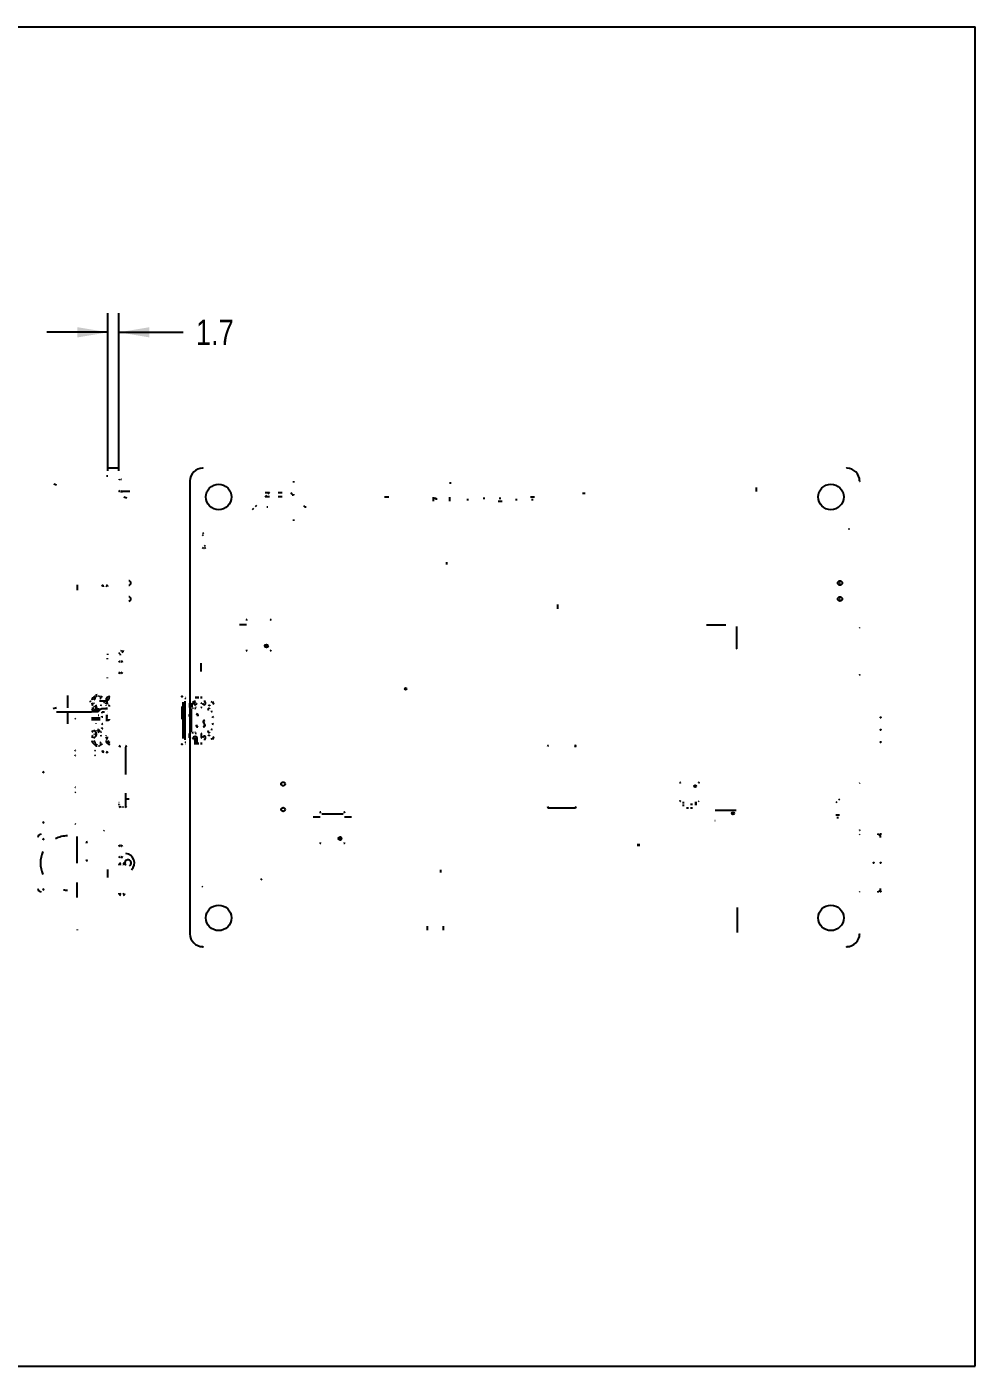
# Model space of a CAD drawing. Header units: millimetres. Extents: x 0 to 297, y 0 to 210.
# Drawn here: x 148.3 to 297, y 0 to 210 of the extents above; entities that cross this region are included whole.
import ezdxf

# ---------------------------------------------------------------- set-up
doc = ezdxf.new("R2010")
doc.units = ezdxf.units.MM
doc.header["$LTSCALE"] = 16.335
doc.layers.get('0').update_dxf_attribs({"linetype": 'CONTINUOUS'})
doc.layers.add('1', color=7, linetype='CONTINUOUS')
doc.layers.add('3_ALL_AXES', color=7, linetype='CONTINUOUS')
doc.styles.get("Standard").update_dxf_attribs({"font": 'txt', "width": 0.8})
doc.dimstyles.new('DIMSTYLE_1', dxfattribs={"dimtxt": 4, "dimasz": 4.8, "dimexe": 3, "dimexo": 1.6, "dimgap": 2, "dimtad": 0, "dimtih": 1, "dimtoh": 1, "dimdsep": 46, "dimtxsty": 'Standard', "dimblk": '_FILLED', "dimblk1": '_FILLED', "dimblk2": '_FILLED', "dimcen": 0.09, "dimadec": 0, "dimazin": 0, "dimtp": 0.1, "dimtm": 0.1, "dimtfac": 1, "dimtofl": 0, "dimtmove": 0, "dimatfit": 3, "dimldrblk": '_FILLED', "dimfxl": 1, "dimtolj": 1, "dimarcsym": 0})

# ---------------------------------------------------------------- blocks, each defined once
blk = doc.blocks.new('_FILLED')
at = {"color": 0, "linetype": 'ByBlock'}
blk.add_solid([(0, 0), (-1, 0.167), (-1, -0.167)], dxfattribs=at)
blk = doc.blocks.new('*D1')
at = {"color": 2, "linetype": 'Continuous'}
for p, q in [((161.02, 140.39), (161.02, 165.1)), ((162.72, 140.39), (162.72, 165.1)), ((161.02, 162.1), (151.42, 162.1)), ((162.72, 162.1), (172.8, 162.1))]:
    blk.add_line(p, q, dxfattribs=at)
at = {"color": 2, "linetype": 'Continuous', "xscale": 4.8, "yscale": 4.8, "zscale": 4.8}
blk.add_blockref('_FILLED', (161.02, 162.1), dxfattribs=at)
at = {"color": 2, "linetype": 'Continuous', "xscale": 4.8, "yscale": 4.8, "zscale": 4.8, "rotation": 180}
blk.add_blockref('_FILLED', (162.72, 162.1), dxfattribs=at)
at = {"color": 2, "linetype": 'Continuous', "insert": (174.8, 164.1), "char_height": 4, "width": 9.6, "attachment_point": 1, "line_spacing_factor": 0.9}
blk.add_mtext('1.7', dxfattribs=at)

msp = doc.modelspace()

# ---------------------------------------------------------------- linework, layer by layer
at = {"color": 7, "linetype": 'Continuous'}
for p, q in [((0, 210), (297, 210)), ((297, 0), (297, 210)), ((161.018, 139.536), (160.768, 139.536)), ((190.104, 138.748), (190.104, 138.548)), ((185.684, 136.968), (186.324, 136.968)), ((185.684, 136.328), (185.904, 136.548)), ((186.324, 136.968), (186.104, 136.748)), ((187.684, 136.968), (188.324, 136.968)), ((189.684, 136.968), (189.904, 136.748)), ((190.104, 136.548), (189.904, 136.548)), ((190.104, 136.748), (190.104, 136.548)), ((183.684, 134.328), (183.904, 134.548)), ((184.324, 134.968), (184.104, 134.748)), ((186.324, 136.328), (185.684, 136.328)), ((185.904, 134.748), (186.104, 134.748)), ((188.324, 136.328), (187.684, 136.328)), ((191.684, 134.968), (191.904, 134.748)), ((191.904, 134.748), (192.104, 134.748)), ((190.104, 132.748), (190.104, 132.548)), ((152.956, 103.248), (152.448, 103.057)), ((152.956, 102.608), (158.448, 102.608)), ((155.818, 101.348), (155.798, 101.348)), ((158.448, 101.658), (159.768, 101.658)), ((158.448, 101.404), (159.768, 101.404)), ((160.968, 101.912), (160.988, 101.912)), ((160.968, 101.721), (160.988, 101.721)), ((161.018, 101.679), (160.968, 101.679)), ((160.988, 101.594), (160.968, 101.594)), ((160.988, 102.608), (161.018, 102.608)), ((176.742, 98.844), (176.752, 98.844)), ((162.763, 88.309), (162.718, 88.309)), ((164.348, 88.909), (163.913, 88.909)), ((275.294, 88.479), (275.124, 88.309)), ((275.724, 88.909), (275.554, 88.739)), ((275.724, 86.409), (275.124, 86.409)), ((275.554, 85.979), (275.294, 85.979)), ((161.018, 76.648), (161.018, 77.873)), ((184.934, 76.468), (185.154, 76.248)), ((175.749, 75.283), (175.859, 75.173)), ((0, 0), (297, 0))]:
    msp.add_line(p, q, dxfattribs=at)
at = {"color": 6, "linetype": 'Continuous'}
for p, q in [((173.231, 104.994), (173.231, 105.005)), ((158.808, 103.119), (158.508, 103.119)), ((159.158, 103.132), (159.014, 103.031)), ((159.116, 102.963), (159.122, 102.964)), ((159.438, 103.069), (159.158, 103.069)), ((160.958, 103.044), (159.978, 103.044)), ((160.447, 104.101), (160.328, 104.019)), ((160.958, 103.144), (160.678, 103.144)), ((172.642, 101.469), (172.642, 103.444)), ((172.79, 98.394), (172.79, 104.094)), ((172.79, 101.469), (172.79, 103.444)), ((173.068, 104.294), (173.068, 98.194)), ((173.075, 101.269), (173.075, 103.644)), ((173.815, 103.944), (173.815, 103.294)), ((173.922, 103.294), (173.922, 103.944)), ((174.152, 103.944), (174.152, 103.294)), ((174.842, 104.704), (174.842, 104.994)), ((175.142, 104.694), (175.142, 104.994)), ((175.642, 104.994), (175.642, 104.694)), ((158.508, 102.644), (159.378, 102.644)), ((159.158, 102.869), (159.438, 102.869)), ((159.19, 101.644), (159.206, 101.644)), ((159.358, 101.594), (159.488, 101.594)), ((159.458, 102.094), (159.588, 102.094)), ((160.072, 102.394), (160.033, 102.394)), ((160.469, 102.544), (160.182, 102.544)), ((160.678, 102.847), (160.658, 102.847)), ((160.658, 101.977), (160.958, 101.977)), ((160.958, 101.938), (160.658, 101.938)), ((160.958, 101.863), (160.658, 101.863)), ((160.658, 101.658), (160.958, 101.658)), ((161.109, 101.269), (160.658, 101.269)), ((161.109, 101.219), (160.658, 101.219)), ((160.678, 102.019), (161.008, 102.019)), ((173.075, 98.844), (173.075, 101.219)), ((174.007, 101.624), (173.844, 101.829)), ((174.042, 102.869), (174.042, 99.619)), ((176.139, 100.658), (175.976, 100.863)), ((173.772, 99.194), (173.772, 98.544)), ((173.922, 98.544), (173.922, 99.194)), ((174.292, 99.269), (174.292, 99.194)), ((175.692, 98.644), (175.692, 99.094)), ((174.292, 98.544), (174.292, 98.469)), ((174.642, 98.134), (174.642, 97.494)), ((174.842, 97.494), (174.842, 97.784)), ((174.942, 98.534), (174.942, 97.494)), ((175.142, 97.494), (175.142, 97.794)), ((175.642, 97.794), (175.642, 97.494))]:
    msp.add_line(p, q, dxfattribs=at)
at = {"color": 7, "linetype": 'Continuous'}
msp.add_circle((174.692, 98.534), 0.25, dxfattribs=at)
at = {"color": 6, "linetype": 'Continuous'}
for centre, radius, start, end in [((173.242, 105.054), 0.05, 235.27522, 257.4775), ((159.108, 104.404), 0.6, 100.47531, 180), ((158.908, 103.994), 0.4, 180, 225.82267), ((159.108, 103.943), 0.6, 180, 215), ((158.908, 102.794), 0.4, 134.17733, 180), ((159.108, 104.404), 0.3, 90, 180), ((158.908, 103.994), 0.1, 180, 225.82267), ((158.808, 103.394), 0.1, 314.17733, 45.82267), ((159.158, 102.819), 0.15, 90, 180), ((158.808, 103.394), 0.4, 314.17733, 45.82267), ((159.158, 102.819), 0.25, 90, 104.00794), ((159.438, 102.819), 0.25, 0, 90), ((159.438, 102.819), 0.15, 0, 90), ((159.756, 104.404), 0.3, 45.74406, 90), ((159.756, 104.404), 0.6, 45.74406, 79.52469), ((159.978, 103.544), 0.1, 90, 180), ((159.978, 103.144), 0.1, 180, 270), ((160.708, 103.87), 0.05, 153.43495, 180), ((160.658, 103.983), 0.05, 333.43495, 360), ((161.308, 104.394), 0.6, 90, 180), ((160.728, 104.469), 0.2, 0, 90), ((160.358, 103.817), 0.6, 0, 45.74406), ((161.008, 103.799), 0.05, 153.43495, 180), ((160.958, 103.923), 0.05, 333.43495, 360), ((161.308, 104.394), 0.3, 90, 180), ((173.242, 105.054), 0.35, 235.27522, 270), ((174.142, 102.869), 0.1, 90, 180), ((174.392, 104.019), 0.1, 90, 180), ((174.392, 103.219), 0.1, 180, 270), ((174.692, 103.954), 0.25, 126.8699, 360), ((174.392, 104.354), 0.25, 306.8699, 360), ((174.642, 104.019), 0.1, 7.18075, 90), ((174.642, 103.219), 0.1, 270, 352.81924), ((174.84, 104.044), 0.1, 187.18076, 270), ((174.84, 103.194), 0.1, 90, 172.81925), ((175.592, 103.844), 0.1, 0, 90), ((175.592, 103.394), 0.1, 270, 360), ((176.092, 103.954), 0.25, 180, 53.1301), ((176.392, 104.354), 0.25, 180, 233.1301), ((176.642, 103.069), 0.1, 270, 360), ((176.842, 103.694), 0.1, 180, 270), ((176.842, 103.044), 0.1, 90, 180), ((176.842, 102.847), 0.1, 129.80557, 180), ((176.942, 103.494), 0.1, 0, 90), ((176.942, 103.244), 0.1, 270, 360), ((177.342, 104.044), 0.1, 90, 180), ((177.642, 104.069), 0.2, 180, 270), ((177.462, 104.044), 0.1, 0, 90), ((158.908, 102.794), 0.1, 134.17733, 180), ((159.158, 102.819), 0.25, 166.59836, 180), ((159.158, 102.819), 0.05, 90, 180), ((159.438, 102.819), 0.05, 30, 90), ((173.992, 102.019), 0.25, 90, 218.57521), ((173.772, 101.509), 0.24, 270, 38.57521), ((174.032, 101.979), 0.24, 90, 218.57521), ((173.812, 101.469), 0.25, 270, 38.57521), ((174.852, 101.979), 0.24, 350.33908, 90), ((174.892, 102.019), 0.25, 350.33908, 90), ((176.172, 101.019), 0.25, 90, 218.57521), ((176.212, 100.979), 0.24, 90, 218.57521), ((177.342, 102.744), 0.1, 180, 270), ((177.542, 101.644), 0.2, 90, 180), ((177.542, 100.844), 0.2, 180, 270), ((158.908, 99.694), 0.4, 180, 225.82267), ((159.108, 98.544), 0.6, 145, 180), ((158.908, 98.494), 0.4, 134.17733, 180), ((158.908, 99.694), 0.1, 180, 225.82267), ((158.808, 99.094), 0.1, 314.17733, 45.82267), ((159.158, 99.669), 0.25, 180, 193.40164), ((159.158, 99.669), 0.15, 180, 270), ((158.808, 99.094), 0.4, 314.17733, 45.82267), ((159.158, 99.669), 0.25, 255.99206, 270), ((159.158, 99.669), 0.05, 180, 270), ((158.978, 100.859), 0.233, 328.85112, 331.41305), ((159.438, 99.669), 0.25, 270, 360), ((159.438, 99.669), 0.15, 270, 360), ((159.438, 99.669), 0.05, 270, 330), ((159.978, 99.344), 0.1, 90, 180), ((159.978, 98.944), 0.1, 180, 270), ((174.142, 99.619), 0.1, 180, 270), ((174.392, 99.269), 0.1, 90, 180), ((174.642, 99.269), 0.1, 7.18075, 90), ((174.84, 99.294), 0.1, 187.18076, 270), ((175.092, 100.469), 0.25, 170.33908, 270), ((175.132, 100.509), 0.24, 170.33908, 270), ((175.592, 99.094), 0.1, 0, 90), ((176.092, 98.534), 0.25, 306.8699, 180), ((175.952, 100.509), 0.24, 270, 38.57521), ((175.992, 100.469), 0.25, 270, 38.57521), ((176.642, 99.419), 0.1, 0, 90), ((176.842, 99.64), 0.1, 180, 230.19443), ((176.842, 99.444), 0.1, 180, 270), ((176.842, 98.794), 0.1, 90, 180), ((176.942, 99.244), 0.1, 0, 90), ((176.942, 98.994), 0.1, 270, 360), ((177.342, 99.744), 0.1, 90, 180), ((159.108, 98.084), 0.6, 180, 270), ((158.908, 98.494), 0.1, 134.17733, 180), ((159.108, 98.084), 0.3, 180, 270), ((159.756, 98.084), 0.3, 270, 314.25594), ((159.756, 98.084), 0.6, 270, 314.25594), ((160.708, 98.617), 0.05, 180, 206.56505), ((160.658, 98.504), 0.05, 0, 26.56505), ((161.308, 98.094), 0.6, 180, 270), ((160.728, 98.019), 0.2, 270, 360), ((160.358, 98.67), 0.6, 314.25594, 360), ((161.008, 98.688), 0.05, 180, 206.56505), ((160.958, 98.564), 0.05, 0, 26.56505), ((161.308, 98.094), 0.3, 180, 270), ((173.242, 97.434), 0.35, 90, 124.72478), ((173.242, 97.434), 0.05, 90, 124.72478), ((174.392, 98.469), 0.1, 180, 270), ((174.392, 98.134), 0.25, 0, 53.1301), ((174.642, 98.469), 0.1, 270, 352.81924), ((174.84, 98.444), 0.1, 90, 172.81925), ((175.592, 98.644), 0.1, 270, 360), ((176.392, 98.134), 0.25, 126.8699, 180), ((177.342, 98.444), 0.1, 180, 270), ((177.642, 98.419), 0.2, 90, 180), ((177.462, 98.444), 0.1, 270, 360)]:
    msp.add_arc(centre, radius, start, end, dxfattribs=at)
at = {"color": 7, "linetype": 'Continuous'}
for centre, start, end in [((155.918, 101.429), 90, 180), ((155.918, 96.629), 180, 270), ((155.918, 95.659), 90, 180), ((158.935, 96.629), 270, 326.17515), ((158.935, 95.659), 33.82485, 90), ((155.918, 90.859), 180, 270)]:
    msp.add_arc(centre, 0.1, start, end, dxfattribs=at)
at = {"color": 6, "linetype": 'Continuous'}
for points, knots in [([(159.128, 105.176), (159.128, 105.186), (159.133, 105.208), (159.155, 105.236), (159.187, 105.259), (159.229, 105.277), (159.277, 105.288), (159.311, 105.29), (159.328, 105.29)], [0, 0, 0, 0, 0.1211533, 0.2567568, 0.4144505, 0.5944852, 0.7922057, 1, 1, 1, 1]), ([(159.328, 105.044), (159.311, 105.044), (159.277, 105.041), (159.229, 105.03), (159.187, 105.012), (159.155, 104.989), (159.133, 104.961), (159.128, 104.94), (159.128, 104.93)], [0, 0, 0, 0, 0.207779, 0.405492, 0.5855267, 0.7432257, 0.8788374, 1, 1, 1, 1]), ([(159.708, 104.93), (159.708, 104.94), (159.702, 104.962), (159.68, 104.99), (159.648, 105.013), (159.607, 105.03), (159.559, 105.041), (159.526, 105.044), (159.508, 105.044)], [0, 0, 0, 0, 0.1271606, 0.2614343, 0.4179863, 0.5955437, 0.7870711, 1, 1, 1, 1]), ([(158.258, 104.094), (158.258, 104.11), (158.261, 104.142), (158.269, 104.19), (158.284, 104.232), (158.304, 104.267), (158.33, 104.287), (158.348, 104.294), (158.357, 104.294)], [0, 0, 0, 0, 0.2004854, 0.4069371, 0.5998995, 0.7645874, 0.8939105, 1, 1, 1, 1]), ([(159.339, 102.644), (159.366, 102.644), (159.418, 102.651), (159.491, 102.682), (159.552, 102.729), (159.599, 102.791), (159.629, 102.864), (159.636, 102.917), (159.636, 102.944)], [0, 0, 0, 0, 0.171869, 0.334727, 0.4994472, 0.664364, 0.8272746, 1, 1, 1, 1]), ([(159.675, 102.944), (159.675, 102.917), (159.668, 102.864), (159.638, 102.791), (159.59, 102.729), (159.529, 102.681), (159.457, 102.651), (159.405, 102.644), (159.378, 102.644)], [0, 0, 0, 0, 0.173295, 0.3371352, 0.5022179, 0.6667673, 0.8286972, 1, 1, 1, 1]), ([(160.662, 103.644), (160.665, 103.639), (160.67, 103.63), (160.676, 103.618), (160.678, 103.61), (160.678, 103.607)], [0, 0, 0, 0, 0.4384967, 0.7681156, 1, 1, 1, 1]), ([(161.109, 103.644), (161.117, 103.644), (161.135, 103.637), (161.16, 103.618), (161.181, 103.584), (161.197, 103.542), (161.205, 103.493), (161.208, 103.46), (161.208, 103.444)], [0, 0, 0, 0, 0.1028816, 0.2292024, 0.3915572, 0.5843311, 0.7937187, 1, 1, 1, 1]), ([(160.182, 102.544), (160.168, 102.544), (160.142, 102.54), (160.105, 102.524), (160.075, 102.5), (160.051, 102.469), (160.037, 102.433), (160.033, 102.407), (160.033, 102.394)], [0, 0, 0, 0, 0.1742388, 0.3378632, 0.5022129, 0.6660918, 0.8279611, 1, 1, 1, 1]), ([(160.221, 101.744), (160.207, 101.744), (160.181, 101.747), (160.144, 101.763), (160.114, 101.787), (160.091, 101.818), (160.076, 101.854), (160.072, 101.88), (160.072, 101.894)], [0, 0, 0, 0, 0.1742388, 0.3378632, 0.5022129, 0.6660918, 0.8279611, 1, 1, 1, 1]), ([(160.848, 101.269), (160.857, 101.269), (160.877, 101.275), (160.901, 101.297), (160.921, 101.329), (160.936, 101.369), (160.945, 101.416), (160.947, 101.45), (160.947, 101.469)], [0, 0, 0, 0, 0.1153282, 0.2456098, 0.3981805, 0.5770401, 0.7714827, 1, 1, 1, 1]), ([(161.208, 101.469), (161.208, 101.452), (161.205, 101.42), (161.197, 101.372), (161.182, 101.33), (161.161, 101.295), (161.136, 101.275), (161.117, 101.269), (161.109, 101.269)], [0, 0, 0, 0, 0.2004786, 0.406924, 0.5998829, 0.7645715, 0.8939009, 1, 1, 1, 1]), ([(159.378, 99.844), (159.405, 99.844), (159.457, 99.836), (159.53, 99.805), (159.591, 99.758), (159.638, 99.696), (159.668, 99.623), (159.675, 99.57), (159.675, 99.544)], [0, 0, 0, 0, 0.171869, 0.334727, 0.4994472, 0.664364, 0.8272746, 1, 1, 1, 1]), ([(160.072, 100.594), (160.072, 100.607), (160.076, 100.634), (160.091, 100.671), (160.115, 100.701), (160.145, 100.725), (160.181, 100.74), (160.207, 100.744), (160.221, 100.744)], [0, 0, 0, 0, 0.1756829, 0.3402851, 0.5049835, 0.6684875, 0.8293786, 1, 1, 1, 1]), ([(160.221, 99.944), (160.207, 99.944), (160.181, 99.947), (160.144, 99.963), (160.114, 99.987), (160.091, 100.018), (160.076, 100.054), (160.072, 100.08), (160.072, 100.094)], [0, 0, 0, 0, 0.1742388, 0.3378632, 0.5022129, 0.6660918, 0.8279611, 1, 1, 1, 1]), ([(160.678, 98.88), (160.678, 98.877), (160.676, 98.869), (160.67, 98.857), (160.665, 98.848), (160.662, 98.844)], [0, 0, 0, 0, 0.236938, 0.5672647, 1, 1, 1, 1]), ([(159.128, 97.557), (159.128, 97.547), (159.133, 97.526), (159.155, 97.498), (159.187, 97.475), (159.229, 97.457), (159.277, 97.446), (159.311, 97.444), (159.328, 97.444)], [0, 0, 0, 0, 0.1211533, 0.2567568, 0.4144505, 0.5944852, 0.7922057, 1, 1, 1, 1]), ([(159.328, 97.197), (159.311, 97.197), (159.277, 97.199), (159.229, 97.21), (159.187, 97.228), (159.155, 97.251), (159.133, 97.279), (159.128, 97.301), (159.128, 97.311)], [0, 0, 0, 0, 0.207779, 0.405492, 0.5855267, 0.7432257, 0.8788374, 1, 1, 1, 1]), ([(159.708, 97.311), (159.708, 97.3), (159.702, 97.278), (159.68, 97.25), (159.648, 97.228), (159.607, 97.211), (159.559, 97.2), (159.526, 97.197), (159.508, 97.197)], [0, 0, 0, 0, 0.1271606, 0.2614343, 0.4179863, 0.5955437, 0.7870711, 1, 1, 1, 1])]:
    msp.add_open_spline(points, degree=3, knots=knots, dxfattribs=at)
for points in [[(158.811, 102.778), (158.889, 102.856), (159.045, 103.011), (159.201, 103.165), (159.278, 103.244)], [(159.278, 99.244), (159.201, 99.322), (159.045, 99.476), (158.889, 99.631), (158.811, 99.709)], [(158.811, 98.478), (158.889, 98.556), (159.045, 98.711), (159.201, 98.865), (159.278, 98.944)]]:
    msp.add_open_spline(points, degree=3, dxfattribs=at)
at = {"layer": '1', "color": 7, "linetype": 'Continuous'}
for p, q in [((162.718, 140.789), (161.018, 140.789)), ((173.874, 138.789), (173.874, 67.789)), ((214.745, 138.359), (214.745, 138.618)), ((152.532, 138.328), (152.956, 138.169)), ((162.756, 137.144), (162.728, 137.144)), ((164.418, 137.144), (163.196, 137.144)), ((235.859, 136.804), (235.409, 136.804)), ((262.644, 137.784), (262.644, 137.144)), ((163.988, 136.078), (163.48, 136.269)), ((205.034, 136.269), (204.394, 136.269)), ((212.014, 136.269), (212.014, 135.629)), ((212.205, 136.078), (212.464, 136.078)), ((212.464, 136.078), (212.464, 135.819)), ((214.554, 136.269), (214.554, 135.629)), ((217.544, 135.819), (217.285, 135.819)), ((219.825, 136.078), (220.084, 136.078)), ((222.174, 135.629), (222.814, 135.629)), ((222.365, 136.078), (222.624, 136.078)), ((225.164, 135.819), (224.905, 135.819)), ((227.894, 136.269), (227.254, 136.269)), ((227.704, 135.819), (227.445, 135.819)), ((175.824, 130.729), (175.994, 130.559)), ((175.824, 130.229), (175.994, 130.399)), ((277.179, 131.319), (277.179, 131.159)), ((175.824, 128.229), (175.994, 128.399)), ((176.154, 128.559), (176.324, 128.729)), ((176.154, 128.399), (176.324, 128.229)), ((214.143, 125.679), (214.143, 126.079)), ((156.236, 121.669), (156.236, 122.489)), ((231.517, 119.429), (231.517, 118.729)), ((181.664, 116.313), (182.75, 116.313)), ((254.89, 116.222), (257.89, 116.222)), ((259.64, 112.494), (259.64, 115.994)), ((259.531, 112.603), (259.64, 112.494)), ((160.929, 110.854), (160.929, 111.024)), ((175.618, 108.938), (175.618, 110.241)), ((160.929, 107.854), (160.929, 107.979)), ((154.718, 103.248), (154.718, 105.148)), ((161.018, 104.249), (159.698, 104.249)), ((154.718, 100.708), (154.718, 102.608)), ((160.988, 102.589), (161.018, 102.589)), ((161.018, 102.354), (160.988, 102.354)), ((161.018, 101.854), (160.988, 101.854)), ((161.018, 101.354), (160.988, 101.354)), ((163.752, 97.075), (163.752, 92.747)), ((163.752, 89.831), (163.752, 87.803)), ((251.382, 88.347), (251.082, 88.347)), ((253.332, 88.347), (253.032, 88.347)), ((193.215, 86.119), (194.302, 86.119)), ((194.557, 86.593), (197.874, 86.593)), ((198.129, 86.119), (199.215, 86.119)), ((230.114, 87.539), (234.214, 87.539)), ((251.082, 87.955), (251.382, 87.955)), ((251.732, 87.539), (252.032, 87.539)), ((252.382, 88.101), (252.682, 88.101)), ((252.382, 87.539), (252.682, 87.539)), ((253.032, 88.101), (253.332, 88.101)), ((253.332, 88.053), (253.032, 88.053)), ((256.22, 87.174), (259.52, 87.174)), ((256.22, 85.524), (256.19, 85.524)), ((156.122, 83.03), (156.122, 78.889)), ((244.425, 81.742), (243.975, 81.742)), ((243.975, 81.692), (244.425, 81.692)), ((213.16, 77.819), (213.16, 77.419)), ((156.122, 75.828), (156.122, 73.498)), ((259.654, 71.939), (259.654, 67.989)), ((156.218, 68.368), (156.218, 68.488)), ((211.104, 68.368), (211.104, 69.008)), ((213.604, 68.368), (213.604, 69.008))]:
    msp.add_line(p, q, dxfattribs=at)
for centre, radius in [((178.374, 136.289), 2), ((178.374, 136.288), 2), ((274.374, 136.289), 2), ((274.374, 136.288), 2), ((185.864, 112.928), 0.25), ((185.864, 112.928), 0.166), ((172.615, 105.003), 0.05), ((207.7, 106.199), 0.138), ((282.159, 101.718), 0.05), ((282.159, 99.788), 0.05), ((172.615, 97.503), 0.05), ((282.159, 97.858), 0.05), ((188.474, 91.289), 0.3), ((253.107, 90.939), 0.15), ((188.474, 87.289), 0.3), ((259.015, 86.669), 0.17), ((197.415, 82.734), 0.25), ((197.415, 82.734), 0.166), ((282.174, 83.438), 0.05), ((281.072, 78.938), 0.05), ((282.174, 78.938), 0.05), ((282.174, 74.438), 0.05), ((178.374, 70.289), 2), ((178.374, 70.288), 2), ((274.374, 70.289), 2), ((274.374, 70.288), 2)]:
    msp.add_circle(centre, radius, dxfattribs=at)
for centre, radius, start, end in [((175.874, 138.789), 2, 90, 180), ((175.874, 140.788), 0.05, 0, 179.03743), ((276.874, 140.788), 0.05, 0, 179.03743), ((276.874, 138.789), 2, 0, 90), ((160.768, 139.547), 0.25, 357.49678, 360), ((162.918, 139.081), 0.2, 180, 203.34167), ((162.918, 139.081), 0.05, 180, 263), ((163.068, 138.811), 0.2, 73.05363, 83), ((173.874, 138.788), 0.05, 85.87037, 179.03743), ((278.874, 138.788), 0.05, 270.35275, 360), ((162.918, 137.027), 0.2, 97, 161.85495), ((162.918, 137.027), 0.05, 97, 180), ((163.068, 137.297), 0.05, 277, 360), ((163.068, 137.297), 0.2, 277, 360), ((160.348, 122.199), 0.3, 104.70677, 170.40386), ((160.348, 122.199), 0.1, 90, 171.41688), ((160.718, 122.199), 0.1, 0, 90), ((160.718, 122.199), 0.3, 0, 75.29323), ((182.864, 116.928), 0.15, 90, 180), ((186.464, 116.928), 0.15, 0, 90), ((278.874, 115.838), 0.05, 270.35275, 360), ((160.718, 111.548), 0.3, 0, 28.1529), ((163.168, 111.472), 0.5, 132.11201, 154.30117), ((163.168, 111.472), 0.25, 132.11201, 180), ((162.928, 112.266), 0.25, 312.11201, 360), ((162.928, 112.266), 0.5, 312.11201, 357.85143), ((182.864, 112.328), 0.15, 180, 270), ((186.464, 112.328), 0.15, 270, 360), ((162.918, 110.616), 0.2, 180, 263), ((162.918, 110.616), 0.05, 180, 263), ((163.068, 110.346), 0.05, 0, 83), ((163.068, 110.346), 0.2, 0, 83), ((162.918, 108.563), 0.2, 97, 180), ((162.918, 108.563), 0.05, 97, 180), ((163.068, 108.833), 0.05, 277, 360), ((163.068, 108.833), 0.2, 277, 360), ((278.874, 108.438), 0.05, 270.35275, 360), ((162.963, 97.075), 0.2, 101.30993, 180), ((163.713, 97.075), 0.2, 0, 78.69007), ((230.114, 97.139), 0.2, 90, 180), ((234.214, 97.139), 0.2, 0, 90), ((160.368, 96.539), 0.29, 180, 270), ((160.368, 96.539), 0.2, 180, 270), ((160.729, 96.089), 0.25, 7, 90), ((160.729, 96.089), 0.16, 7, 90), ((151.018, 92.998), 0.2, 90, 180), ((250.807, 91.439), 0.1, 90, 180), ((253.607, 91.439), 0.1, 0, 90), ((278.874, 91.488), 0.05, 270.35275, 360), ((155.918, 89.889), 0.1, 90, 180), ((250.807, 88.639), 0.1, 180, 270), ((253.607, 88.639), 0.1, 270, 360), ((162.968, 87.963), 0.25, 145.09333, 180), ((162.963, 87.803), 0.2, 180, 258.69007), ((163.713, 87.803), 0.2, 281.30993, 360), ((194.415, 86.734), 0.15, 90, 180), ((198.015, 86.734), 0.15, 0, 90), ((230.114, 87.739), 0.2, 180, 270), ((234.214, 87.739), 0.2, 270, 360), ((151.018, 85.398), 0.2, 180, 270), ((155.918, 85.089), 0.1, 180, 270), ((278.874, 84.088), 0.05, 270.35275, 360), ((150.518, 82.898), 0.5, 90, 180), ((151.018, 82.498), 0.2, 90, 180), ((154.668, 78.898), 4.25, 90, 116.58153), ((157.825, 81.968), 0.25, 90, 180), ((160.607, 83.663), 0.385, 120.21821, 139.60088), ((194.415, 82.134), 0.15, 180, 270), ((198.015, 82.134), 0.15, 270, 360), ((278.874, 83.438), 0.05, 270.35275, 360), ((281.674, 82.898), 0.5, 0, 90), ((154.668, 78.898), 4.25, 155.19558, 204.80551), ((162.918, 81.742), 0.2, 180, 263), ((162.918, 79.688), 0.2, 97, 180), ((162.918, 81.742), 0.05, 180, 263), ((163.068, 81.472), 0.05, 0, 83), ((163.068, 79.958), 0.05, 277, 360), ((163.068, 81.472), 0.2, 0, 83), ((163.068, 79.958), 0.2, 277, 360), ((163.668, 78.898), 1.5, 314.45346, 84.25982), ((157.825, 79.468), 0.25, 180, 270), ((163.018, 78.564), 0.3, 90, 180), ((162.918, 79.688), 0.05, 97, 180), ((163.018, 78.564), 0.1, 90, 180), ((163.388, 78.564), 0.3, 9.59614, 90), ((163.388, 78.564), 0.1, 8.58312, 90), ((164.168, 78.898), 0.5, 297.22192, 222.81105), ((173.874, 77.913), 0.05, 89.54647, 179.03743), ((173.874, 77.163), 0.05, 89.54647, 179.03743), ((150.518, 74.898), 0.5, 180, 270), ((151.018, 74.898), 0.2, 180.02943, 270), ((154.668, 78.898), 4.25, 261.29415, 270), ((163.018, 74.164), 0.3, 180, 270), ((163.018, 74.164), 0.1, 180, 270), ((163.388, 74.164), 0.1, 270, 351.41688), ((163.388, 74.164), 0.3, 270, 350.40386), ((173.874, 74.413), 0.05, 89.54647, 179.03743), ((173.874, 73.663), 0.05, 89.54647, 179.03743), ((278.874, 74.438), 0.05, 270.35275, 360), ((281.674, 74.898), 0.5, 270, 360), ((173.874, 67.788), 0.05, 89.54647, 179.03743), ((175.874, 67.789), 2, 180, 270), ((276.874, 67.789), 2, 270, 360), ((278.874, 67.788), 0.05, 266.32905, 360), ((175.874, 65.788), 0.05, 179.03743, 360), ((276.874, 65.788), 0.05, 179.03743, 360)]:
    msp.add_arc(centre, radius, start, end, dxfattribs=at)
for points, knots in [([(162.924, 97.075), (162.921, 97.088), (162.917, 97.112), (162.912, 97.148), (162.909, 97.181), (162.908, 97.21), (162.909, 97.231), (162.91, 97.246), (162.912, 97.254), (162.914, 97.261), (162.917, 97.266), (162.92, 97.27), (162.922, 97.271), (162.924, 97.272)], [0, 0, 0, 0, 0.1879369, 0.3680616, 0.5338337, 0.679747, 0.8009855, 0.8512523, 0.8942328, 0.929917, 0.9585888, 0.9812145, 1, 1, 1, 1]), ([(234.346, 97.075), (234.345, 97.1), (234.333, 97.151), (234.289, 97.215), (234.226, 97.259), (234.175, 97.271), (234.15, 97.272)], [0, 0, 0, 0, 0.2488028, 0.5, 0.7511972, 1, 1, 1, 1]), ([(250.807, 91.499), (250.794, 91.499), (250.774, 91.495), (250.751, 91.484), (250.736, 91.472), (250.723, 91.458), (250.714, 91.443), (250.708, 91.425), (250.707, 91.413), (250.707, 91.407)], [0, 0, 0, 0, 0.2595264, 0.3879213, 0.5142411, 0.638258, 0.7602239, 0.8805869, 1, 1, 1, 1]), ([(253.707, 91.407), (253.707, 91.413), (253.706, 91.425), (253.7, 91.443), (253.691, 91.458), (253.678, 91.472), (253.663, 91.484), (253.64, 91.495), (253.62, 91.499), (253.607, 91.499)], [0, 0, 0, 0, 0.1194028, 0.2397711, 0.3617795, 0.4857497, 0.6120704, 0.7404673, 1, 1, 1, 1]), ([(250.707, 88.671), (250.707, 88.665), (250.708, 88.653), (250.714, 88.635), (250.723, 88.62), (250.736, 88.606), (250.751, 88.594), (250.774, 88.583), (250.794, 88.579), (250.807, 88.579)], [0, 0, 0, 0, 0.1194131, 0.2397761, 0.361742, 0.4857589, 0.6120786, 0.7404736, 1, 1, 1, 1]), ([(162.924, 87.607), (162.922, 87.607), (162.92, 87.609), (162.917, 87.612), (162.914, 87.618), (162.912, 87.625), (162.91, 87.633), (162.909, 87.648), (162.908, 87.669), (162.909, 87.698), (162.912, 87.731), (162.917, 87.767), (162.921, 87.791), (162.924, 87.803)], [0, 0, 0, 0, 0.0187855, 0.0414112, 0.070083, 0.1057672, 0.1487477, 0.1990145, 0.320253, 0.4661663, 0.6319384, 0.8120631, 1, 1, 1, 1]), ([(163.263, 87.736), (163.26, 87.709), (163.257, 87.67), (163.255, 87.621), (163.255, 87.599), (163.255, 87.589)], [0, 0, 0, 0, 0.5492986, 0.7923862, 1, 1, 1, 1]), ([(163.413, 87.736), (163.416, 87.709), (163.419, 87.66), (163.421, 87.611), (163.421, 87.589)], [0, 0, 0, 0, 0.5493282, 1, 1, 1, 1])]:
    msp.add_open_spline(points, degree=3, knots=knots, dxfattribs=at)
at = {"layer": '3_ALL_AXES', "color": 7, "linetype": 'Continuous'}
for centre, radius in [((275.794, 122.798), 0.35), ((275.794, 122.798), 0.005), ((275.794, 120.298), 0.35), ((275.794, 120.298), 0.005)]:
    msp.add_circle(centre, radius, dxfattribs=at)
for centre, start, end in [((164.273, 122.803), 0, 90), ((164.273, 122.793), 270, 360), ((164.273, 120.303), 0, 90), ((164.273, 120.293), 270, 360)]:
    msp.add_arc(centre, 0.345, start, end, dxfattribs=at)

# ---------------------------------------------------------------- dimensions: what is measured, and where the dimension line sits
at = {"color": 2, "linetype": 'Continuous'}
dim = msp.add_linear_dim(base=(162.718, 162.097), p1=(161.018, 138.789), p2=(162.718, 138.789), dimstyle='DIMSTYLE_1', dxfattribs=at)
dim.commit()
dim.dimension.update_dxf_attribs({"geometry": '*D1', "text_midpoint": (180.002, 162.097), "dimtype": 160})

doc.saveas('drawing.dxf')
